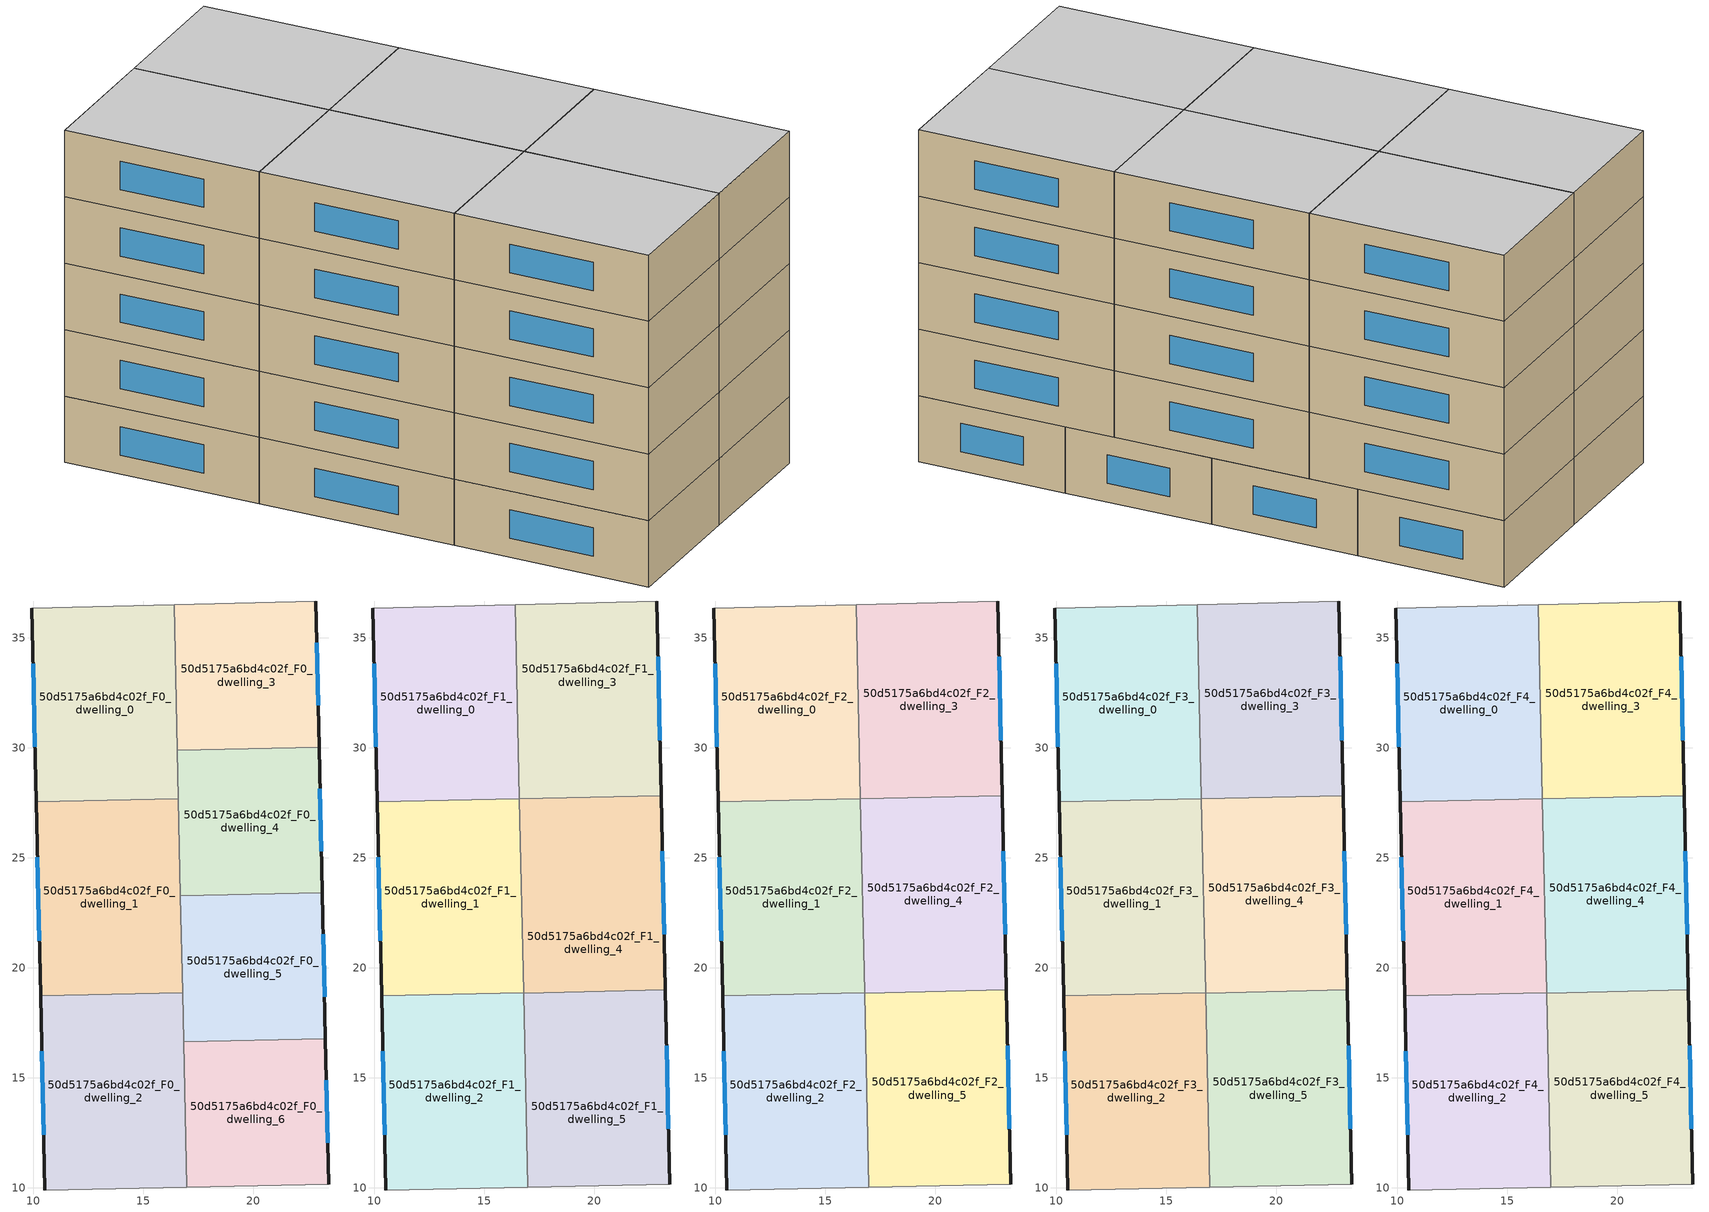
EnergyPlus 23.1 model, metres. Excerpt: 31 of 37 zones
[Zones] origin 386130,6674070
50d5175a6bd4c02f_F0_dwelling_0
 floor ground (EU_floor_Construction): 16.39,36.51 16.58,27.68 10.12,27.54 9.93,36.34 z0
 wall outside (EU_wall_Construction): 9.93,36.34 10.12,27.54 z0:3
 wall adiabatic (EU_wall_Construction): 16.39,36.51 9.93,36.34 z0:3
 wall to 50d5175a6bd4c02f_F0_dwelling_1 (EU_wall_Construction): 10.12,27.54 16.58,27.68 z0:3
 wall to 50d5175a6bd4c02f_F0_dwelling_3 (EU_wall_Construction): 16.53,29.89 16.39,36.51 z0:3
 wall to 50d5175a6bd4c02f_F0_dwelling_4 (EU_wall_Construction): 16.58,27.68 16.53,29.89 z0:3
 window (EU_Window_Construction): 9.98,33.83 10.07,30.05 z0.86:2.14
50d5175a6bd4c02f_F0_dwelling_1
 floor ground (EU_floor_Construction): 16.58,27.68 16.78,18.86 10.32,18.71 10.12,27.54 z0
 wall outside (EU_wall_Construction): 10.12,27.54 10.32,18.71 z0:3
 wall to 50d5175a6bd4c02f_F0_dwelling_2 (EU_wall_Construction): 10.32,18.71 16.78,18.86 z0:3
 wall to 50d5175a6bd4c02f_F0_dwelling_4 (EU_wall_Construction): 16.68,23.27 16.58,27.68 z0:3
 wall to 50d5175a6bd4c02f_F0_dwelling_5 (EU_wall_Construction): 16.78,18.86 16.68,23.27 z0:3
 window (EU_Window_Construction): 10.18,25.02 10.26,21.24 z0.86:2.14
50d5175a6bd4c02f_F0_dwelling_2
 floor ground (EU_floor_Construction): 16.78,18.86 16.97,10.02 10.52,9.89 10.32,18.71 z0
 wall outside (EU_wall_Construction): 10.32,18.71 10.52,9.89 z0:3
 wall adiabatic (EU_wall_Construction): 10.52,9.89 16.97,10.02 z0:3
 wall to 50d5175a6bd4c02f_F0_dwelling_6 (EU_wall_Construction): 16.97,10.02 16.82,16.64 z0:3
 wall to 50d5175a6bd4c02f_F0_dwelling_5 (EU_wall_Construction): 16.82,16.64 16.78,18.86 z0:3
 window (EU_Window_Construction): 10.38,16.19 10.46,12.42 z0.86:2.14
50d5175a6bd4c02f_F0_dwelling_3
 floor ground (EU_floor_Construction): 22.84,36.67 22.98,30.03 16.53,29.89 16.39,36.51 z0
 wall outside (EU_wall_Construction): 22.98,30.03 22.84,36.67 z0:3
 wall adiabatic (EU_wall_Construction): 22.84,36.67 16.39,36.51 z0:3
 wall to 50d5175a6bd4c02f_F0_dwelling_4 (EU_wall_Construction): 16.53,29.89 22.98,30.03 z0:3
 window (EU_Window_Construction): 22.94,31.93 22.88,34.77 z0.86:2.14
50d5175a6bd4c02f_F0_dwelling_4
 floor ground (EU_floor_Construction): 22.98,30.03 23.13,23.41 16.68,23.27 16.53,29.89 z0
 wall outside (EU_wall_Construction): 23.13,23.41 22.98,30.03 z0:3
 wall to 50d5175a6bd4c02f_F0_dwelling_5 (EU_wall_Construction): 16.68,23.27 23.13,23.41 z0:3
 window (EU_Window_Construction): 23.09,25.3 23.03,28.14 z0.86:2.14
50d5175a6bd4c02f_F0_dwelling_5
 floor ground (EU_floor_Construction): 23.13,23.41 23.27,16.78 16.82,16.64 16.68,23.27 z0
 wall outside (EU_wall_Construction): 23.27,16.78 23.13,23.41 z0:3
 wall to 50d5175a6bd4c02f_F0_dwelling_6 (EU_wall_Construction): 16.82,16.64 23.27,16.78 z0:3
 window (EU_Window_Construction): 23.23,18.67 23.17,21.51 z0.86:2.14
50d5175a6bd4c02f_F0_dwelling_6
 floor ground (EU_floor_Construction): 23.27,16.78 23.42,10.15 16.97,10.02 16.82,16.64 z0
 wall outside (EU_wall_Construction): 23.42,10.15 23.27,16.78 z0:3
 wall adiabatic (EU_wall_Construction): 16.97,10.02 23.42,10.15 z0:3
 window (EU_Window_Construction): 23.38,12.04 23.31,14.89 z0.86:2.14
50d5175a6bd4c02f_F1_dwelling_0
 floor to 50d5175a6bd4c02f_F0_dwelling_0 (EU_floor_Construction): 16.39,36.51 16.58,27.68 10.12,27.54 9.93,36.34 z3
 wall outside (EU_wall_Construction): 9.93,36.34 10.12,27.54 z3:6
 wall adiabatic (EU_wall_Construction): 16.39,36.51 9.93,36.34 z3:6
 wall to 50d5175a6bd4c02f_F1_dwelling_1 (EU_wall_Construction): 10.12,27.54 16.58,27.68 z3:6
 wall to 50d5175a6bd4c02f_F1_dwelling_3 (EU_wall_Construction): 16.58,27.68 16.39,36.51 z3:6
 window (EU_Window_Construction): 9.98,33.83 10.07,30.05 z3.86:5.14
50d5175a6bd4c02f_F1_dwelling_1
 floor to 50d5175a6bd4c02f_F0_dwelling_1 (EU_floor_Construction): 16.58,27.68 16.78,18.86 10.32,18.71 10.12,27.54 z3
 wall outside (EU_wall_Construction): 10.12,27.54 10.32,18.71 z3:6
 wall to 50d5175a6bd4c02f_F1_dwelling_2 (EU_wall_Construction): 10.32,18.71 16.78,18.86 z3:6
 wall to 50d5175a6bd4c02f_F1_dwelling_4 (EU_wall_Construction): 16.78,18.86 16.58,27.68 z3:6
 window (EU_Window_Construction): 10.18,25.02 10.26,21.24 z3.86:5.14
50d5175a6bd4c02f_F1_dwelling_2
 floor to 50d5175a6bd4c02f_F0_dwelling_2 (EU_floor_Construction): 16.78,18.86 16.97,10.02 10.52,9.89 10.32,18.71 z3
 wall outside (EU_wall_Construction): 10.32,18.71 10.52,9.89 z3:6
 wall adiabatic (EU_wall_Construction): 10.52,9.89 16.97,10.02 z3:6
 wall to 50d5175a6bd4c02f_F1_dwelling_5 (EU_wall_Construction): 16.97,10.02 16.78,18.85 z3:6
 window (EU_Window_Construction): 10.38,16.19 10.46,12.42 z3.86:5.14
50d5175a6bd4c02f_F1_dwelling_3
 floor to 50d5175a6bd4c02f_F0_dwelling_3 (EU_floor_Construction): 22.84,36.67 22.98,30.03 16.53,29.89 16.39,36.51 z3
 floor to 50d5175a6bd4c02f_F0_dwelling_4 (EU_floor_Construction): 22.98,30.03 23.03,27.82 16.58,27.68 16.53,29.89 z3
 wall outside (EU_wall_Construction): 23.03,27.82 22.84,36.67 z3:6
 wall adiabatic (EU_wall_Construction): 22.84,36.67 16.39,36.51 z3:6
 wall to 50d5175a6bd4c02f_F1_dwelling_4 (EU_wall_Construction): 16.58,27.68 23.03,27.82 z3:6
 window (EU_Window_Construction): 22.98,30.35 22.89,34.14 z3.86:5.14
50d5175a6bd4c02f_F1_dwelling_4
 floor to 50d5175a6bd4c02f_F0_dwelling_4 (EU_floor_Construction): 23.03,27.82 23.13,23.41 16.68,23.27 16.58,27.68 z3
 floor to 50d5175a6bd4c02f_F0_dwelling_5 (EU_floor_Construction): 23.13,23.41 23.22,18.99 16.78,18.85 16.68,23.27 z3
 wall outside (EU_wall_Construction): 23.22,18.99 23.03,27.82 z3:6
 wall to 50d5175a6bd4c02f_F1_dwelling_5 (EU_wall_Construction): 16.78,18.85 23.22,18.99 z3:6
 window (EU_Window_Construction): 23.17,21.51 23.09,25.3 z3.86:5.14
50d5175a6bd4c02f_F1_dwelling_5
 floor to 50d5175a6bd4c02f_F0_dwelling_6 (EU_floor_Construction): 23.27,16.78 23.42,10.15 16.97,10.02 16.82,16.64 z3
 floor to 50d5175a6bd4c02f_F0_dwelling_5 (EU_floor_Construction): 23.22,18.99 23.27,16.78 16.82,16.64 16.78,18.85 z3
 wall outside (EU_wall_Construction): 23.42,10.15 23.22,18.99 z3:6
 wall adiabatic (EU_wall_Construction): 16.97,10.02 23.42,10.15 z3:6
 window (EU_Window_Construction): 23.36,12.67 23.28,16.46 z3.86:5.14
50d5175a6bd4c02f_F2_dwelling_0
 floor to 50d5175a6bd4c02f_F1_dwelling_0 (EU_floor_Construction): 16.39,36.51 16.58,27.68 10.12,27.54 9.93,36.34 z6
 wall outside (EU_wall_Construction): 9.93,36.34 10.12,27.54 z6:9
 wall adiabatic (EU_wall_Construction): 16.39,36.51 9.93,36.34 z6:9
 wall to 50d5175a6bd4c02f_F2_dwelling_1 (EU_wall_Construction): 10.12,27.54 16.58,27.68 z6:9
 wall to 50d5175a6bd4c02f_F2_dwelling_3 (EU_wall_Construction): 16.58,27.68 16.39,36.51 z6:9
 window (EU_Window_Construction): 9.98,33.83 10.07,30.05 z6.86:8.14
50d5175a6bd4c02f_F2_dwelling_1
 floor to 50d5175a6bd4c02f_F1_dwelling_1 (EU_floor_Construction): 16.58,27.68 16.78,18.86 10.32,18.71 10.12,27.54 z6
 wall outside (EU_wall_Construction): 10.12,27.54 10.32,18.71 z6:9
 wall to 50d5175a6bd4c02f_F2_dwelling_2 (EU_wall_Construction): 10.32,18.71 16.78,18.86 z6:9
 wall to 50d5175a6bd4c02f_F2_dwelling_4 (EU_wall_Construction): 16.78,18.86 16.58,27.68 z6:9
 window (EU_Window_Construction): 10.18,25.02 10.26,21.24 z6.86:8.14
50d5175a6bd4c02f_F2_dwelling_2
 floor to 50d5175a6bd4c02f_F1_dwelling_2 (EU_floor_Construction): 16.78,18.86 16.97,10.02 10.52,9.89 10.32,18.71 z6
 wall outside (EU_wall_Construction): 10.32,18.71 10.52,9.89 z6:9
 wall adiabatic (EU_wall_Construction): 10.52,9.89 16.97,10.02 z6:9
 wall to 50d5175a6bd4c02f_F2_dwelling_5 (EU_wall_Construction): 16.97,10.02 16.78,18.85 z6:9
 window (EU_Window_Construction): 10.38,16.19 10.46,12.42 z6.86:8.14
50d5175a6bd4c02f_F2_dwelling_3
 floor to 50d5175a6bd4c02f_F1_dwelling_3 (EU_floor_Construction): 22.84,36.67 23.03,27.82 16.58,27.68 16.39,36.51 z6
 wall outside (EU_wall_Construction): 23.03,27.82 22.84,36.67 z6:9
 wall adiabatic (EU_wall_Construction): 22.84,36.67 16.39,36.51 z6:9
 wall to 50d5175a6bd4c02f_F2_dwelling_4 (EU_wall_Construction): 16.58,27.68 23.03,27.82 z6:9
 window (EU_Window_Construction): 22.98,30.35 22.89,34.14 z6.86:8.14
50d5175a6bd4c02f_F2_dwelling_4
 floor to 50d5175a6bd4c02f_F1_dwelling_4 (EU_floor_Construction): 23.03,27.82 23.22,18.99 16.78,18.85 16.58,27.68 z6
 wall outside (EU_wall_Construction): 23.22,18.99 23.03,27.82 z6:9
 wall to 50d5175a6bd4c02f_F2_dwelling_5 (EU_wall_Construction): 16.78,18.85 23.22,18.99 z6:9
 window (EU_Window_Construction): 23.17,21.51 23.09,25.3 z6.86:8.14
50d5175a6bd4c02f_F2_dwelling_5
 floor to 50d5175a6bd4c02f_F1_dwelling_5 (EU_floor_Construction): 23.22,18.99 23.42,10.15 16.97,10.02 16.78,18.85 z6
 wall outside (EU_wall_Construction): 23.42,10.15 23.22,18.99 z6:9
 wall adiabatic (EU_wall_Construction): 16.97,10.02 23.42,10.15 z6:9
 window (EU_Window_Construction): 23.36,12.67 23.28,16.46 z6.86:8.14
50d5175a6bd4c02f_F3_dwelling_0
 floor to 50d5175a6bd4c02f_F2_dwelling_0 (EU_floor_Construction): 16.39,36.51 16.58,27.68 10.12,27.54 9.93,36.34 z9
 wall outside (EU_wall_Construction): 9.93,36.34 10.12,27.54 z9:12
 wall adiabatic (EU_wall_Construction): 16.39,36.51 9.93,36.34 z9:12
 wall to 50d5175a6bd4c02f_F3_dwelling_1 (EU_wall_Construction): 10.12,27.54 16.58,27.68 z9:12
 wall to 50d5175a6bd4c02f_F3_dwelling_3 (EU_wall_Construction): 16.58,27.68 16.39,36.51 z9:12
 window (EU_Window_Construction): 9.98,33.83 10.07,30.05 z9.86:11.14
50d5175a6bd4c02f_F3_dwelling_1
 floor to 50d5175a6bd4c02f_F2_dwelling_1 (EU_floor_Construction): 16.58,27.68 16.78,18.86 10.32,18.71 10.12,27.54 z9
 wall outside (EU_wall_Construction): 10.12,27.54 10.32,18.71 z9:12
 wall to 50d5175a6bd4c02f_F3_dwelling_2 (EU_wall_Construction): 10.32,18.71 16.78,18.86 z9:12
 wall to 50d5175a6bd4c02f_F3_dwelling_4 (EU_wall_Construction): 16.78,18.86 16.58,27.68 z9:12
 window (EU_Window_Construction): 10.18,25.02 10.26,21.24 z9.86:11.14
50d5175a6bd4c02f_F3_dwelling_2
 floor to 50d5175a6bd4c02f_F2_dwelling_2 (EU_floor_Construction): 16.78,18.86 16.97,10.02 10.52,9.89 10.32,18.71 z9
 wall outside (EU_wall_Construction): 10.32,18.71 10.52,9.89 z9:12
 wall adiabatic (EU_wall_Construction): 10.52,9.89 16.97,10.02 z9:12
 wall to 50d5175a6bd4c02f_F3_dwelling_5 (EU_wall_Construction): 16.97,10.02 16.78,18.85 z9:12
 window (EU_Window_Construction): 10.38,16.19 10.46,12.42 z9.86:11.14
50d5175a6bd4c02f_F3_dwelling_3
 floor to 50d5175a6bd4c02f_F2_dwelling_3 (EU_floor_Construction): 22.84,36.67 23.03,27.82 16.58,27.68 16.39,36.51 z9
 wall outside (EU_wall_Construction): 23.03,27.82 22.84,36.67 z9:12
 wall adiabatic (EU_wall_Construction): 22.84,36.67 16.39,36.51 z9:12
 wall to 50d5175a6bd4c02f_F3_dwelling_4 (EU_wall_Construction): 16.58,27.68 23.03,27.82 z9:12
 window (EU_Window_Construction): 22.98,30.35 22.89,34.14 z9.86:11.14
50d5175a6bd4c02f_F3_dwelling_4
 floor to 50d5175a6bd4c02f_F2_dwelling_4 (EU_floor_Construction): 23.03,27.82 23.22,18.99 16.78,18.85 16.58,27.68 z9
 wall outside (EU_wall_Construction): 23.22,18.99 23.03,27.82 z9:12
 wall to 50d5175a6bd4c02f_F3_dwelling_5 (EU_wall_Construction): 16.78,18.85 23.22,18.99 z9:12
 window (EU_Window_Construction): 23.17,21.51 23.09,25.3 z9.86:11.14
50d5175a6bd4c02f_F3_dwelling_5
 floor to 50d5175a6bd4c02f_F2_dwelling_5 (EU_floor_Construction): 23.22,18.99 23.42,10.15 16.97,10.02 16.78,18.85 z9
 wall outside (EU_wall_Construction): 23.42,10.15 23.22,18.99 z9:12
 wall adiabatic (EU_wall_Construction): 16.97,10.02 23.42,10.15 z9:12
 window (EU_Window_Construction): 23.36,12.67 23.28,16.46 z9.86:11.14
50d5175a6bd4c02f_F4_dwelling_0
 floor to 50d5175a6bd4c02f_F3_dwelling_0 (EU_floor_Construction): 16.39,36.51 16.58,27.68 10.12,27.54 9.93,36.34 z12
 wall outside (EU_wall_Construction): 9.93,36.34 10.12,27.54 z12:15
 wall adiabatic (EU_wall_Construction): 16.39,36.51 9.93,36.34 z12:15
 wall to 50d5175a6bd4c02f_F4_dwelling_1 (EU_wall_Construction): 10.12,27.54 16.58,27.68 z12:15
 wall to 50d5175a6bd4c02f_F4_dwelling_3 (EU_wall_Construction): 16.58,27.68 16.39,36.51 z12:15
 window (EU_Window_Construction): 9.98,33.83 10.07,30.05 z12.86:14.14
 ceiling to 50d5175a6bd4c02f_F5_dwelling_0 (EU_floor_Construction): 16.58,27.68 16.39,36.51 9.93,36.34 10.12,27.54 z15
50d5175a6bd4c02f_F4_dwelling_1
 floor to 50d5175a6bd4c02f_F3_dwelling_1 (EU_floor_Construction): 16.58,27.68 16.78,18.86 10.32,18.71 10.12,27.54 z12
 wall outside (EU_wall_Construction): 10.12,27.54 10.32,18.71 z12:15
 wall to 50d5175a6bd4c02f_F4_dwelling_2 (EU_wall_Construction): 10.32,18.71 16.78,18.86 z12:15
 wall to 50d5175a6bd4c02f_F4_dwelling_4 (EU_wall_Construction): 16.78,18.86 16.58,27.68 z12:15
 window (EU_Window_Construction): 10.18,25.02 10.26,21.24 z12.86:14.14
 ceiling to 50d5175a6bd4c02f_F5_dwelling_1 (EU_floor_Construction): 16.78,18.86 16.58,27.68 10.12,27.54 10.32,18.71 z15
50d5175a6bd4c02f_F4_dwelling_2
 floor to 50d5175a6bd4c02f_F3_dwelling_2 (EU_floor_Construction): 16.78,18.86 16.97,10.02 10.52,9.89 10.32,18.71 z12
 wall outside (EU_wall_Construction): 10.32,18.71 10.52,9.89 z12:15
 wall adiabatic (EU_wall_Construction): 10.52,9.89 16.97,10.02 z12:15
 wall to 50d5175a6bd4c02f_F4_dwelling_5 (EU_wall_Construction): 16.97,10.02 16.78,18.85 z12:15
 window (EU_Window_Construction): 10.38,16.19 10.46,12.42 z12.86:14.14
 ceiling to 50d5175a6bd4c02f_F5_dwelling_2 (EU_floor_Construction): 16.97,10.02 16.78,18.86 10.32,18.71 10.52,9.89 z15
50d5175a6bd4c02f_F4_dwelling_3
 floor to 50d5175a6bd4c02f_F3_dwelling_3 (EU_floor_Construction): 22.84,36.67 23.03,27.82 16.58,27.68 16.39,36.51 z12
 wall outside (EU_wall_Construction): 23.03,27.82 22.84,36.67 z12:15
 wall adiabatic (EU_wall_Construction): 22.84,36.67 16.39,36.51 z12:15
 wall to 50d5175a6bd4c02f_F4_dwelling_4 (EU_wall_Construction): 16.58,27.68 23.03,27.82 z12:15
 window (EU_Window_Construction): 22.98,30.35 22.89,34.14 z12.86:14.14
 ceiling to 50d5175a6bd4c02f_F5_dwelling_3 (EU_floor_Construction): 23.03,27.82 22.84,36.67 16.39,36.51 16.58,27.68 z15
50d5175a6bd4c02f_F4_dwelling_4
 floor to 50d5175a6bd4c02f_F3_dwelling_4 (EU_floor_Construction): 23.03,27.82 23.22,18.99 16.78,18.85 16.58,27.68 z12
 wall outside (EU_wall_Construction): 23.22,18.99 23.03,27.82 z12:15
 wall to 50d5175a6bd4c02f_F4_dwelling_5 (EU_wall_Construction): 16.78,18.85 23.22,18.99 z12:15
 window (EU_Window_Construction): 23.17,21.51 23.09,25.3 z12.86:14.14
 ceiling to 50d5175a6bd4c02f_F5_dwelling_4 (EU_floor_Construction): 23.22,18.99 23.03,27.82 16.58,27.68 16.78,18.85 z15
50d5175a6bd4c02f_F4_dwelling_5
 floor to 50d5175a6bd4c02f_F3_dwelling_5 (EU_floor_Construction): 23.22,18.99 23.42,10.15 16.97,10.02 16.78,18.85 z12
 wall outside (EU_wall_Construction): 23.42,10.15 23.22,18.99 z12:15
 wall adiabatic (EU_wall_Construction): 16.97,10.02 23.42,10.15 z12:15
 window (EU_Window_Construction): 23.36,12.67 23.28,16.46 z12.86:14.14
 ceiling to 50d5175a6bd4c02f_F5_dwelling_5 (EU_floor_Construction): 23.42,10.15 23.22,18.99 16.78,18.85 16.97,10.02 z15
[Building]
EU S2 Campaign: North Axis=0; Terrain=City; Solar Distribution=FullExterior
[Site:Location]
Helsinki-Vantaa.AP: Latitude=60.317; Longitude=24.963; Time Zone=2; Elevation=54.6
[SizingPeriod:WeatherFileDays]
AnnualSizingPeriod: Begin Month=1; Begin Day of Month=1; End Month=12; End Day of Month=31; Day of Week for Start Day=Monday; Use Weather File Daylight Saving Period=No; Use Weather File Rain and Snow Indicators=No
[MATERIAL]
EU_InternalMass_Material: Roughness=MediumRough; Thickness=0.1; Conductivity=1; Density=1800; Specific Heat=900; Thermal Absorptance=0.9; Solar Absorptance=0.7; Visible Absorptance=0.7
[MATERIAL:NOMASS] Roughness=MediumRough; Thermal Absorptance=0.9; Solar Absorptance=0.7; Visible Absorptance=0.7
Name | Thermal Resistance
EU_wall_NoMass | 1.10183
EU_floor_NoMass | 1.70606
[WINDOWMATERIAL:SIMPLEGLAZINGSYSTEM]
EU_Window_SimpleGlazing: UFactor=3.11035; Solar Heat Gain Coefficient=0.8; Visible Transmittance=0.8
[CONSTRUCTION]
EU_wall_Construction: EU_wall_NoMass
EU_floor_Construction: EU_floor_NoMass
EU_Window_Construction: EU_Window_SimpleGlazing
EU_InternalMass_Construction: EU_InternalMass_Material
[ZONE] Type=1; Multiplier=1; Ceiling Height=autocalculate; Floor Area=autocalculate; Part of Total Floor Area=Yes
Name | Volume
50d5175a6bd4c02f_F0_dwelling_0; 50d5175a6bd4c02f_F1_dwelling_0; 50d5175a6bd4c02f_F2_dwelling_0; 50d5175a6bd4c02f_F3_dwelling_0; 50d5175a6bd4c02f_F4_dwelling_0 | 170.993
50d5175a6bd4c02f_F0_dwelling_1; 50d5175a6bd4c02f_F1_dwelling_1; 50d5175a6bd4c02f_F2_dwelling_1; 50d5175a6bd4c02f_F3_dwelling_1; 50d5175a6bd4c02f_F4_dwelling_1 | 171.019
50d5175a6bd4c02f_F0_dwelling_2; 50d5175a6bd4c02f_F1_dwelling_2; 50d5175a6bd4c02f_F2_dwelling_2; 50d5175a6bd4c02f_F3_dwelling_2; 50d5175a6bd4c02f_F4_dwelling_2 | 171.01
50d5175a6bd4c02f_F0_dwelling_3 | 128.269
50d5175a6bd4c02f_F1_dwelling_3; 50d5175a6bd4c02f_F2_dwelling_3; 50d5175a6bd4c02f_F3_dwelling_3; 50d5175a6bd4c02f_F4_dwelling_3 | 171.029
50d5175a6bd4c02f_F0_dwelling_4; 50d5175a6bd4c02f_F0_dwelling_5 | 128.254
50d5175a6bd4c02f_F1_dwelling_4; 50d5175a6bd4c02f_F2_dwelling_4; 50d5175a6bd4c02f_F3_dwelling_4; 50d5175a6bd4c02f_F4_dwelling_4 | 170.992
50d5175a6bd4c02f_F1_dwelling_5; 50d5175a6bd4c02f_F2_dwelling_5; 50d5175a6bd4c02f_F3_dwelling_5; 50d5175a6bd4c02f_F4_dwelling_5 | 171.018
50d5175a6bd4c02f_F0_dwelling_6 | 128.261
[INTERNALMASS] Construction=EU_InternalMass_Construction
Name | Zone or ZoneList | Surface Area
50d5175a6bd4c02f_F0_dwelling_0_EU_InternalMass | 50d5175a6bd4c02f_F0_dwelling_0 | 56.9975
50d5175a6bd4c02f_F0_dwelling_1_EU_InternalMass | 50d5175a6bd4c02f_F0_dwelling_1 | 57.0064
50d5175a6bd4c02f_F0_dwelling_2_EU_InternalMass | 50d5175a6bd4c02f_F0_dwelling_2 | 57.0031
50d5175a6bd4c02f_F0_dwelling_3_EU_InternalMass | 50d5175a6bd4c02f_F0_dwelling_3 | 42.7564
50d5175a6bd4c02f_F0_dwelling_4_EU_InternalMass | 50d5175a6bd4c02f_F0_dwelling_4 | 42.7515
50d5175a6bd4c02f_F0_dwelling_5_EU_InternalMass | 50d5175a6bd4c02f_F0_dwelling_5 | 42.7514
50d5175a6bd4c02f_F0_dwelling_6_EU_InternalMass | 50d5175a6bd4c02f_F0_dwelling_6 | 42.7537
50d5175a6bd4c02f_F1_dwelling_0_EU_InternalMass | 50d5175a6bd4c02f_F1_dwelling_0 | 56.9975
50d5175a6bd4c02f_F1_dwelling_1_EU_InternalMass | 50d5175a6bd4c02f_F1_dwelling_1 | 57.0064
50d5175a6bd4c02f_F1_dwelling_2_EU_InternalMass | 50d5175a6bd4c02f_F1_dwelling_2 | 57.0031
50d5175a6bd4c02f_F1_dwelling_3_EU_InternalMass | 50d5175a6bd4c02f_F1_dwelling_3 | 57.0096
50d5175a6bd4c02f_F1_dwelling_4_EU_InternalMass | 50d5175a6bd4c02f_F1_dwelling_4 | 56.9977
50d5175a6bd4c02f_F1_dwelling_5_EU_InternalMass | 50d5175a6bd4c02f_F1_dwelling_5 | 57.0059
50d5175a6bd4c02f_F2_dwelling_0_EU_InternalMass | 50d5175a6bd4c02f_F2_dwelling_0 | 56.9975
50d5175a6bd4c02f_F2_dwelling_1_EU_InternalMass | 50d5175a6bd4c02f_F2_dwelling_1 | 57.0064
50d5175a6bd4c02f_F2_dwelling_2_EU_InternalMass | 50d5175a6bd4c02f_F2_dwelling_2 | 57.0031
50d5175a6bd4c02f_F2_dwelling_3_EU_InternalMass | 50d5175a6bd4c02f_F2_dwelling_3 | 57.0096
50d5175a6bd4c02f_F2_dwelling_4_EU_InternalMass | 50d5175a6bd4c02f_F2_dwelling_4 | 56.9977
50d5175a6bd4c02f_F2_dwelling_5_EU_InternalMass | 50d5175a6bd4c02f_F2_dwelling_5 | 57.0059
50d5175a6bd4c02f_F3_dwelling_0_EU_InternalMass | 50d5175a6bd4c02f_F3_dwelling_0 | 56.9975
50d5175a6bd4c02f_F3_dwelling_1_EU_InternalMass | 50d5175a6bd4c02f_F3_dwelling_1 | 57.0064
50d5175a6bd4c02f_F3_dwelling_2_EU_InternalMass | 50d5175a6bd4c02f_F3_dwelling_2 | 57.0031
50d5175a6bd4c02f_F3_dwelling_3_EU_InternalMass | 50d5175a6bd4c02f_F3_dwelling_3 | 57.0096
50d5175a6bd4c02f_F3_dwelling_4_EU_InternalMass | 50d5175a6bd4c02f_F3_dwelling_4 | 56.9977
50d5175a6bd4c02f_F3_dwelling_5_EU_InternalMass | 50d5175a6bd4c02f_F3_dwelling_5 | 57.0059
50d5175a6bd4c02f_F4_dwelling_0_EU_InternalMass | 50d5175a6bd4c02f_F4_dwelling_0 | 56.9975
50d5175a6bd4c02f_F4_dwelling_1_EU_InternalMass | 50d5175a6bd4c02f_F4_dwelling_1 | 57.0064
50d5175a6bd4c02f_F4_dwelling_2_EU_InternalMass | 50d5175a6bd4c02f_F4_dwelling_2 | 57.0031
50d5175a6bd4c02f_F4_dwelling_3_EU_InternalMass | 50d5175a6bd4c02f_F4_dwelling_3 | 57.0096
50d5175a6bd4c02f_F4_dwelling_4_EU_InternalMass | 50d5175a6bd4c02f_F4_dwelling_4 | 56.9977
50d5175a6bd4c02f_F4_dwelling_5_EU_InternalMass | 50d5175a6bd4c02f_F4_dwelling_5 | 57.0059
[OTHEREQUIPMENT] Fuel Type=Electricity; Design Level Calculation Method=Watts/Area; Power per Zone Floor Area=1; Fraction Latent=0; Fraction Radiant=0; Fraction Lost=0; Carbon Dioxide Generation Rate=0; EndUse Subcategory=EU_Step8_InternalGains
Name | Zone or ZoneList or Space or SpaceList | Schedule
EU_Step8_InternalGain_50d5175a6bd4c02f_F0_dwelling_0_f000 | 50d5175a6bd4c02f_F0_dwelling_0 | EU_Step8_GainSchedule_50d5175a6bd4c02f_F0_dwelling_0_f000
EU_Step8_InternalGain_50d5175a6bd4c02f_F0_dwelling_1_f000 | 50d5175a6bd4c02f_F0_dwelling_1 | EU_Step8_GainSchedule_50d5175a6bd4c02f_F0_dwelling_1_f000
EU_Step8_InternalGain_50d5175a6bd4c02f_F0_dwelling_2_f000 | 50d5175a6bd4c02f_F0_dwelling_2 | EU_Step8_GainSchedule_50d5175a6bd4c02f_F0_dwelling_2_f000
EU_Step8_InternalGain_50d5175a6bd4c02f_F0_dwelling_3_f000 | 50d5175a6bd4c02f_F0_dwelling_3 | EU_Step8_GainSchedule_50d5175a6bd4c02f_F0_dwelling_3_f000
EU_Step8_InternalGain_50d5175a6bd4c02f_F0_dwelling_4_f000 | 50d5175a6bd4c02f_F0_dwelling_4 | EU_Step8_GainSchedule_50d5175a6bd4c02f_F0_dwelling_4_f000
EU_Step8_InternalGain_50d5175a6bd4c02f_F0_dwelling_5_f000 | 50d5175a6bd4c02f_F0_dwelling_5 | EU_Step8_GainSchedule_50d5175a6bd4c02f_F0_dwelling_5_f000
EU_Step8_InternalGain_50d5175a6bd4c02f_F0_dwelling_6_f000 | 50d5175a6bd4c02f_F0_dwelling_6 | EU_Step8_GainSchedule_50d5175a6bd4c02f_F0_dwelling_6_f000
EU_Step8_InternalGain_50d5175a6bd4c02f_F1_dwelling_0_f000 | 50d5175a6bd4c02f_F1_dwelling_0 | EU_Step8_GainSchedule_50d5175a6bd4c02f_F1_dwelling_0_f000
EU_Step8_InternalGain_50d5175a6bd4c02f_F1_dwelling_1_f000 | 50d5175a6bd4c02f_F1_dwelling_1 | EU_Step8_GainSchedule_50d5175a6bd4c02f_F1_dwelling_1_f000
EU_Step8_InternalGain_50d5175a6bd4c02f_F1_dwelling_2_f000 | 50d5175a6bd4c02f_F1_dwelling_2 | EU_Step8_GainSchedule_50d5175a6bd4c02f_F1_dwelling_2_f000
EU_Step8_InternalGain_50d5175a6bd4c02f_F1_dwelling_3_f000 | 50d5175a6bd4c02f_F1_dwelling_3 | EU_Step8_GainSchedule_50d5175a6bd4c02f_F1_dwelling_3_f000
EU_Step8_InternalGain_50d5175a6bd4c02f_F1_dwelling_4_f000 | 50d5175a6bd4c02f_F1_dwelling_4 | EU_Step8_GainSchedule_50d5175a6bd4c02f_F1_dwelling_4_f000
EU_Step8_InternalGain_50d5175a6bd4c02f_F1_dwelling_5_f000 | 50d5175a6bd4c02f_F1_dwelling_5 | EU_Step8_GainSchedule_50d5175a6bd4c02f_F1_dwelling_5_f000
EU_Step8_InternalGain_50d5175a6bd4c02f_F2_dwelling_0_f000 | 50d5175a6bd4c02f_F2_dwelling_0 | EU_Step8_GainSchedule_50d5175a6bd4c02f_F2_dwelling_0_f000
EU_Step8_InternalGain_50d5175a6bd4c02f_F2_dwelling_1_f000 | 50d5175a6bd4c02f_F2_dwelling_1 | EU_Step8_GainSchedule_50d5175a6bd4c02f_F2_dwelling_1_f000
EU_Step8_InternalGain_50d5175a6bd4c02f_F2_dwelling_2_f000 | 50d5175a6bd4c02f_F2_dwelling_2 | EU_Step8_GainSchedule_50d5175a6bd4c02f_F2_dwelling_2_f000
EU_Step8_InternalGain_50d5175a6bd4c02f_F2_dwelling_3_f000 | 50d5175a6bd4c02f_F2_dwelling_3 | EU_Step8_GainSchedule_50d5175a6bd4c02f_F2_dwelling_3_f000
EU_Step8_InternalGain_50d5175a6bd4c02f_F2_dwelling_4_f000 | 50d5175a6bd4c02f_F2_dwelling_4 | EU_Step8_GainSchedule_50d5175a6bd4c02f_F2_dwelling_4_f000
EU_Step8_InternalGain_50d5175a6bd4c02f_F2_dwelling_5_f000 | 50d5175a6bd4c02f_F2_dwelling_5 | EU_Step8_GainSchedule_50d5175a6bd4c02f_F2_dwelling_5_f000
EU_Step8_InternalGain_50d5175a6bd4c02f_F3_dwelling_0_f000 | 50d5175a6bd4c02f_F3_dwelling_0 | EU_Step8_GainSchedule_50d5175a6bd4c02f_F3_dwelling_0_f000
EU_Step8_InternalGain_50d5175a6bd4c02f_F3_dwelling_1_f000 | 50d5175a6bd4c02f_F3_dwelling_1 | EU_Step8_GainSchedule_50d5175a6bd4c02f_F3_dwelling_1_f000
EU_Step8_InternalGain_50d5175a6bd4c02f_F3_dwelling_2_f000 | 50d5175a6bd4c02f_F3_dwelling_2 | EU_Step8_GainSchedule_50d5175a6bd4c02f_F3_dwelling_2_f000
EU_Step8_InternalGain_50d5175a6bd4c02f_F3_dwelling_3_f000 | 50d5175a6bd4c02f_F3_dwelling_3 | EU_Step8_GainSchedule_50d5175a6bd4c02f_F3_dwelling_3_f000
EU_Step8_InternalGain_50d5175a6bd4c02f_F3_dwelling_4_f000 | 50d5175a6bd4c02f_F3_dwelling_4 | EU_Step8_GainSchedule_50d5175a6bd4c02f_F3_dwelling_4_f000
EU_Step8_InternalGain_50d5175a6bd4c02f_F3_dwelling_5_f000 | 50d5175a6bd4c02f_F3_dwelling_5 | EU_Step8_GainSchedule_50d5175a6bd4c02f_F3_dwelling_5_f000
EU_Step8_InternalGain_50d5175a6bd4c02f_F4_dwelling_0_f000 | 50d5175a6bd4c02f_F4_dwelling_0 | EU_Step8_GainSchedule_50d5175a6bd4c02f_F4_dwelling_0_f000
EU_Step8_InternalGain_50d5175a6bd4c02f_F4_dwelling_1_f000 | 50d5175a6bd4c02f_F4_dwelling_1 | EU_Step8_GainSchedule_50d5175a6bd4c02f_F4_dwelling_1_f000
EU_Step8_InternalGain_50d5175a6bd4c02f_F4_dwelling_2_f000 | 50d5175a6bd4c02f_F4_dwelling_2 | EU_Step8_GainSchedule_50d5175a6bd4c02f_F4_dwelling_2_f000
EU_Step8_InternalGain_50d5175a6bd4c02f_F4_dwelling_3_f000 | 50d5175a6bd4c02f_F4_dwelling_3 | EU_Step8_GainSchedule_50d5175a6bd4c02f_F4_dwelling_3_f000
EU_Step8_InternalGain_50d5175a6bd4c02f_F4_dwelling_4_f000 | 50d5175a6bd4c02f_F4_dwelling_4 | EU_Step8_GainSchedule_50d5175a6bd4c02f_F4_dwelling_4_f000
EU_Step8_InternalGain_50d5175a6bd4c02f_F4_dwelling_5_f000 | 50d5175a6bd4c02f_F4_dwelling_5 | EU_Step8_GainSchedule_50d5175a6bd4c02f_F4_dwelling_5_f000
[ZONEVENTILATION:DESIGNFLOWRATE] Schedule=EU_AlwaysOn; Design Flow Rate Calculation Method=AirChanges/Hour; Air Changes per Hour=0.756316; Ventilation Type=Natural; Fan Pressure Rise=0; Fan Total Efficiency=1; Constant Term Coefficient=1; Temperature Term Coefficient=0; Velocity Term Coefficient=0; Velocity Squared Term Coefficient=0; Minimum Indoor Temperature=-100; Maximum Indoor Temperature=100; Delta Temperature=-100; Minimum Outdoor Temperature=-100; Maximum Outdoor Temperature=100; Maximum Wind Speed=40
Name | Zone or ZoneList or Space or SpaceList
EU_ConstantAir_50d5175a6bd4c02f_F0_dwelling_0 | 50d5175a6bd4c02f_F0_dwelling_0
EU_ConstantAir_50d5175a6bd4c02f_F0_dwelling_1 | 50d5175a6bd4c02f_F0_dwelling_1
EU_ConstantAir_50d5175a6bd4c02f_F0_dwelling_2 | 50d5175a6bd4c02f_F0_dwelling_2
EU_ConstantAir_50d5175a6bd4c02f_F0_dwelling_3 | 50d5175a6bd4c02f_F0_dwelling_3
EU_ConstantAir_50d5175a6bd4c02f_F0_dwelling_4 | 50d5175a6bd4c02f_F0_dwelling_4
EU_ConstantAir_50d5175a6bd4c02f_F0_dwelling_5 | 50d5175a6bd4c02f_F0_dwelling_5
EU_ConstantAir_50d5175a6bd4c02f_F0_dwelling_6 | 50d5175a6bd4c02f_F0_dwelling_6
EU_ConstantAir_50d5175a6bd4c02f_F1_dwelling_0 | 50d5175a6bd4c02f_F1_dwelling_0
EU_ConstantAir_50d5175a6bd4c02f_F1_dwelling_1 | 50d5175a6bd4c02f_F1_dwelling_1
EU_ConstantAir_50d5175a6bd4c02f_F1_dwelling_2 | 50d5175a6bd4c02f_F1_dwelling_2
EU_ConstantAir_50d5175a6bd4c02f_F1_dwelling_3 | 50d5175a6bd4c02f_F1_dwelling_3
EU_ConstantAir_50d5175a6bd4c02f_F1_dwelling_4 | 50d5175a6bd4c02f_F1_dwelling_4
EU_ConstantAir_50d5175a6bd4c02f_F1_dwelling_5 | 50d5175a6bd4c02f_F1_dwelling_5
EU_ConstantAir_50d5175a6bd4c02f_F2_dwelling_0 | 50d5175a6bd4c02f_F2_dwelling_0
EU_ConstantAir_50d5175a6bd4c02f_F2_dwelling_1 | 50d5175a6bd4c02f_F2_dwelling_1
EU_ConstantAir_50d5175a6bd4c02f_F2_dwelling_2 | 50d5175a6bd4c02f_F2_dwelling_2
EU_ConstantAir_50d5175a6bd4c02f_F2_dwelling_3 | 50d5175a6bd4c02f_F2_dwelling_3
EU_ConstantAir_50d5175a6bd4c02f_F2_dwelling_4 | 50d5175a6bd4c02f_F2_dwelling_4
EU_ConstantAir_50d5175a6bd4c02f_F2_dwelling_5 | 50d5175a6bd4c02f_F2_dwelling_5
EU_ConstantAir_50d5175a6bd4c02f_F3_dwelling_0 | 50d5175a6bd4c02f_F3_dwelling_0
EU_ConstantAir_50d5175a6bd4c02f_F3_dwelling_1 | 50d5175a6bd4c02f_F3_dwelling_1
EU_ConstantAir_50d5175a6bd4c02f_F3_dwelling_2 | 50d5175a6bd4c02f_F3_dwelling_2
EU_ConstantAir_50d5175a6bd4c02f_F3_dwelling_3 | 50d5175a6bd4c02f_F3_dwelling_3
EU_ConstantAir_50d5175a6bd4c02f_F3_dwelling_4 | 50d5175a6bd4c02f_F3_dwelling_4
EU_ConstantAir_50d5175a6bd4c02f_F3_dwelling_5 | 50d5175a6bd4c02f_F3_dwelling_5
EU_ConstantAir_50d5175a6bd4c02f_F4_dwelling_0 | 50d5175a6bd4c02f_F4_dwelling_0
EU_ConstantAir_50d5175a6bd4c02f_F4_dwelling_1 | 50d5175a6bd4c02f_F4_dwelling_1
EU_ConstantAir_50d5175a6bd4c02f_F4_dwelling_2 | 50d5175a6bd4c02f_F4_dwelling_2
EU_ConstantAir_50d5175a6bd4c02f_F4_dwelling_3 | 50d5175a6bd4c02f_F4_dwelling_3
EU_ConstantAir_50d5175a6bd4c02f_F4_dwelling_4 | 50d5175a6bd4c02f_F4_dwelling_4
EU_ConstantAir_50d5175a6bd4c02f_F4_dwelling_5 | 50d5175a6bd4c02f_F4_dwelling_5
[HVACTEMPLATE:THERMOSTAT] Constant Heating Setpoint=20; Constant Cooling Setpoint=50
EU_HeatOnly_50d5175a6bd4c02f_F0_dwelling_0; EU_HeatOnly_50d5175a6bd4c02f_F0_dwelling_1; EU_HeatOnly_50d5175a6bd4c02f_F0_dwelling_2; EU_HeatOnly_50d5175a6bd4c02f_F0_dwelling_3; EU_HeatOnly_50d5175a6bd4c02f_F0_dwelling_4; EU_HeatOnly_50d5175a6bd4c02f_F0_dwelling_5; EU_HeatOnly_50d5175a6bd4c02f_F0_dwelling_6; EU_HeatOnly_50d5175a6bd4c02f_F1_dwelling_0; EU_HeatOnly_50d5175a6bd4c02f_F1_dwelling_1; EU_HeatOnly_50d5175a6bd4c02f_F1_dwelling_2; EU_HeatOnly_50d5175a6bd4c02f_F1_dwelling_3; EU_HeatOnly_50d5175a6bd4c02f_F1_dwelling_4; EU_HeatOnly_50d5175a6bd4c02f_F1_dwelling_5; EU_HeatOnly_50d5175a6bd4c02f_F2_dwelling_0; EU_HeatOnly_50d5175a6bd4c02f_F2_dwelling_1; EU_HeatOnly_50d5175a6bd4c02f_F2_dwelling_2; EU_HeatOnly_50d5175a6bd4c02f_F2_dwelling_3; EU_HeatOnly_50d5175a6bd4c02f_F2_dwelling_4; EU_HeatOnly_50d5175a6bd4c02f_F2_dwelling_5; EU_HeatOnly_50d5175a6bd4c02f_F3_dwelling_0; EU_HeatOnly_50d5175a6bd4c02f_F3_dwelling_1; EU_HeatOnly_50d5175a6bd4c02f_F3_dwelling_2; EU_HeatOnly_50d5175a6bd4c02f_F3_dwelling_3; EU_HeatOnly_50d5175a6bd4c02f_F3_dwelling_4; EU_HeatOnly_50d5175a6bd4c02f_F3_dwelling_5; EU_HeatOnly_50d5175a6bd4c02f_F4_dwelling_0; EU_HeatOnly_50d5175a6bd4c02f_F4_dwelling_1; EU_HeatOnly_50d5175a6bd4c02f_F4_dwelling_2; EU_HeatOnly_50d5175a6bd4c02f_F4_dwelling_3; EU_HeatOnly_50d5175a6bd4c02f_F4_dwelling_4; EU_HeatOnly_50d5175a6bd4c02f_F4_dwelling_5; EU_HeatOnly_50d5175a6bd4c02f_F5_dwelling_0; EU_HeatOnly_50d5175a6bd4c02f_F5_dwelling_1; EU_HeatOnly_50d5175a6bd4c02f_F5_dwelling_2; EU_HeatOnly_50d5175a6bd4c02f_F5_dwelling_3; EU_HeatOnly_50d5175a6bd4c02f_F5_dwelling_4; EU_HeatOnly_50d5175a6bd4c02f_F5_dwelling_5
[HVACTEMPLATE:ZONE:IDEALLOADSAIRSYSTEM] System Availability Schedule=EU_AlwaysOn; Maximum Heating Supply Air Temperature=50; Minimum Cooling Supply Air Temperature=13; Maximum Heating Supply Air Humidity Ratio=0.0156; Minimum Cooling Supply Air Humidity Ratio=0.0077; Heating Limit=NoLimit; Cooling Limit=NoLimit; Heating Availability Schedule=EU_AlwaysOn; Cooling Availability Schedule=EU_CoolingOff; Dehumidification Control Type=ConstantSensibleHeatRatio; Cooling Sensible Heat Ratio=0.7; Dehumidification Setpoint=60; Humidification Control Type=None; Humidification Setpoint=30; Outdoor Air Method=None; Outdoor Air Flow Rate per Person=0.00944; Outdoor Air Flow Rate per Zone Floor Area=0; Outdoor Air Flow Rate per Zone=0; Demand Controlled Ventilation Type=None; Outdoor Air Economizer Type=NoEconomizer; Heat Recovery Type=None; Sensible Heat Recovery Effectiveness=0.7; Latent Heat Recovery Effectiveness=0.65
Name | Template Thermostat
50d5175a6bd4c02f_F0_dwelling_0 | EU_HeatOnly_50d5175a6bd4c02f_F0_dwelling_0
50d5175a6bd4c02f_F0_dwelling_1 | EU_HeatOnly_50d5175a6bd4c02f_F0_dwelling_1
50d5175a6bd4c02f_F0_dwelling_2 | EU_HeatOnly_50d5175a6bd4c02f_F0_dwelling_2
50d5175a6bd4c02f_F0_dwelling_3 | EU_HeatOnly_50d5175a6bd4c02f_F0_dwelling_3
50d5175a6bd4c02f_F0_dwelling_4 | EU_HeatOnly_50d5175a6bd4c02f_F0_dwelling_4
50d5175a6bd4c02f_F0_dwelling_5 | EU_HeatOnly_50d5175a6bd4c02f_F0_dwelling_5
50d5175a6bd4c02f_F0_dwelling_6 | EU_HeatOnly_50d5175a6bd4c02f_F0_dwelling_6
50d5175a6bd4c02f_F1_dwelling_0 | EU_HeatOnly_50d5175a6bd4c02f_F1_dwelling_0
50d5175a6bd4c02f_F1_dwelling_1 | EU_HeatOnly_50d5175a6bd4c02f_F1_dwelling_1
50d5175a6bd4c02f_F1_dwelling_2 | EU_HeatOnly_50d5175a6bd4c02f_F1_dwelling_2
50d5175a6bd4c02f_F1_dwelling_3 | EU_HeatOnly_50d5175a6bd4c02f_F1_dwelling_3
50d5175a6bd4c02f_F1_dwelling_4 | EU_HeatOnly_50d5175a6bd4c02f_F1_dwelling_4
50d5175a6bd4c02f_F1_dwelling_5 | EU_HeatOnly_50d5175a6bd4c02f_F1_dwelling_5
50d5175a6bd4c02f_F2_dwelling_0 | EU_HeatOnly_50d5175a6bd4c02f_F2_dwelling_0
50d5175a6bd4c02f_F2_dwelling_1 | EU_HeatOnly_50d5175a6bd4c02f_F2_dwelling_1
50d5175a6bd4c02f_F2_dwelling_2 | EU_HeatOnly_50d5175a6bd4c02f_F2_dwelling_2
50d5175a6bd4c02f_F2_dwelling_3 | EU_HeatOnly_50d5175a6bd4c02f_F2_dwelling_3
50d5175a6bd4c02f_F2_dwelling_4 | EU_HeatOnly_50d5175a6bd4c02f_F2_dwelling_4
50d5175a6bd4c02f_F2_dwelling_5 | EU_HeatOnly_50d5175a6bd4c02f_F2_dwelling_5
50d5175a6bd4c02f_F3_dwelling_0 | EU_HeatOnly_50d5175a6bd4c02f_F3_dwelling_0
50d5175a6bd4c02f_F3_dwelling_1 | EU_HeatOnly_50d5175a6bd4c02f_F3_dwelling_1
50d5175a6bd4c02f_F3_dwelling_2 | EU_HeatOnly_50d5175a6bd4c02f_F3_dwelling_2
50d5175a6bd4c02f_F3_dwelling_3 | EU_HeatOnly_50d5175a6bd4c02f_F3_dwelling_3
50d5175a6bd4c02f_F3_dwelling_4 | EU_HeatOnly_50d5175a6bd4c02f_F3_dwelling_4
50d5175a6bd4c02f_F3_dwelling_5 | EU_HeatOnly_50d5175a6bd4c02f_F3_dwelling_5
50d5175a6bd4c02f_F4_dwelling_0 | EU_HeatOnly_50d5175a6bd4c02f_F4_dwelling_0
50d5175a6bd4c02f_F4_dwelling_1 | EU_HeatOnly_50d5175a6bd4c02f_F4_dwelling_1
50d5175a6bd4c02f_F4_dwelling_2 | EU_HeatOnly_50d5175a6bd4c02f_F4_dwelling_2
50d5175a6bd4c02f_F4_dwelling_3 | EU_HeatOnly_50d5175a6bd4c02f_F4_dwelling_3
50d5175a6bd4c02f_F4_dwelling_4 | EU_HeatOnly_50d5175a6bd4c02f_F4_dwelling_4
50d5175a6bd4c02f_F4_dwelling_5 | EU_HeatOnly_50d5175a6bd4c02f_F4_dwelling_5
[SIZING:ZONE] Zone Cooling Design Supply Air Temperature Input Method=SupplyAirTemperature; Zone Cooling Design Supply Air Temperature=13; Zone Heating Design Supply Air Temperature Input Method=SupplyAirTemperature; Zone Heating Design Supply Air Temperature=50; Zone Cooling Design Supply Air Humidity Ratio=0.008; Zone Heating Design Supply Air Humidity Ratio=0.008; Cooling Design Air Flow Method=DesignDay; Cooling Design Air Flow Rate=0; Cooling Minimum Air Flow per Zone Floor Area=0.000762; Cooling Minimum Air Flow=0; Cooling Minimum Air Flow Fraction=0.2; Heating Design Air Flow Method=DesignDay; Heating Design Air Flow Rate=0; Heating Maximum Air Flow per Zone Floor Area=0.002032; Heating Maximum Air Flow=0.141576; Heating Maximum Air Flow Fraction=0.3; Account for Dedicated Outdoor Air System=No; Dedicated Outdoor Air System Control Strategy=NeutralSupplyAir; Dedicated Outdoor Air Low Setpoint Temperature for Design=autosize; Dedicated Outdoor Air High Setpoint Temperature for Design=autosize; Zone Load Sizing Method=Sensible Load Only No Latent Load; Zone Latent Cooling Design Supply Air Humidity Ratio Input Method=HumidityRatioDifference; Zone Cooling Design Supply Air Humidity Ratio Difference=0.005; Zone Latent Heating Design Supply Air Humidity Ratio Input Method=HumidityRatioDifference; Zone Humidification Design Supply Air Humidity Ratio Difference=0.005
50d5175a6bd4c02f_F0_dwelling_0; 50d5175a6bd4c02f_F0_dwelling_1; 50d5175a6bd4c02f_F0_dwelling_2; 50d5175a6bd4c02f_F0_dwelling_3; 50d5175a6bd4c02f_F0_dwelling_4; 50d5175a6bd4c02f_F0_dwelling_5; 50d5175a6bd4c02f_F0_dwelling_6; 50d5175a6bd4c02f_F1_dwelling_0; 50d5175a6bd4c02f_F1_dwelling_1; 50d5175a6bd4c02f_F1_dwelling_2; 50d5175a6bd4c02f_F1_dwelling_3; 50d5175a6bd4c02f_F1_dwelling_4; 50d5175a6bd4c02f_F1_dwelling_5; 50d5175a6bd4c02f_F2_dwelling_0; 50d5175a6bd4c02f_F2_dwelling_1; 50d5175a6bd4c02f_F2_dwelling_2; 50d5175a6bd4c02f_F2_dwelling_3; 50d5175a6bd4c02f_F2_dwelling_4; 50d5175a6bd4c02f_F2_dwelling_5; 50d5175a6bd4c02f_F3_dwelling_0; 50d5175a6bd4c02f_F3_dwelling_1; 50d5175a6bd4c02f_F3_dwelling_2; 50d5175a6bd4c02f_F3_dwelling_3; 50d5175a6bd4c02f_F3_dwelling_4; 50d5175a6bd4c02f_F3_dwelling_5; 50d5175a6bd4c02f_F4_dwelling_0; 50d5175a6bd4c02f_F4_dwelling_1; 50d5175a6bd4c02f_F4_dwelling_2; 50d5175a6bd4c02f_F4_dwelling_3; 50d5175a6bd4c02f_F4_dwelling_4; 50d5175a6bd4c02f_F4_dwelling_5
[SCHEDULE:CONSTANT]
Name | Hourly Value
EU_AlwaysOn | 1
EU_CoolingOff | 0
[SCHEDULE:FILE] Column Number=1; Rows to Skip at Top=0; Number of Hours of Data=8760; Column Separator=Comma; Interpolate to Timestep=No; Minutes per Item=60; Adjust Schedule for Daylight Savings=Yes
Name | File
EU_Step8_GainSchedule_50d5175a6bd4c02f_F0_dwelling_0_f000 | ../../schedules/50d5175a6bd4c02f/50d5175a6bd4c02f_F0_dwelling_0_f000_gain.csv
EU_Step8_GainSchedule_50d5175a6bd4c02f_F0_dwelling_1_f000 | ../../schedules/50d5175a6bd4c02f/50d5175a6bd4c02f_F0_dwelling_1_f000_gain.csv
EU_Step8_GainSchedule_50d5175a6bd4c02f_F0_dwelling_2_f000 | ../../schedules/50d5175a6bd4c02f/50d5175a6bd4c02f_F0_dwelling_2_f000_gain.csv
EU_Step8_GainSchedule_50d5175a6bd4c02f_F0_dwelling_3_f000 | ../../schedules/50d5175a6bd4c02f/50d5175a6bd4c02f_F0_dwelling_3_f000_gain.csv
EU_Step8_GainSchedule_50d5175a6bd4c02f_F0_dwelling_4_f000 | ../../schedules/50d5175a6bd4c02f/50d5175a6bd4c02f_F0_dwelling_4_f000_gain.csv
EU_Step8_GainSchedule_50d5175a6bd4c02f_F0_dwelling_5_f000 | ../../schedules/50d5175a6bd4c02f/50d5175a6bd4c02f_F0_dwelling_5_f000_gain.csv
EU_Step8_GainSchedule_50d5175a6bd4c02f_F0_dwelling_6_f000 | ../../schedules/50d5175a6bd4c02f/50d5175a6bd4c02f_F0_dwelling_6_f000_gain.csv
EU_Step8_GainSchedule_50d5175a6bd4c02f_F1_dwelling_0_f000 | ../../schedules/50d5175a6bd4c02f/50d5175a6bd4c02f_F1_dwelling_0_f000_gain.csv
EU_Step8_GainSchedule_50d5175a6bd4c02f_F1_dwelling_1_f000 | ../../schedules/50d5175a6bd4c02f/50d5175a6bd4c02f_F1_dwelling_1_f000_gain.csv
EU_Step8_GainSchedule_50d5175a6bd4c02f_F1_dwelling_2_f000 | ../../schedules/50d5175a6bd4c02f/50d5175a6bd4c02f_F1_dwelling_2_f000_gain.csv
EU_Step8_GainSchedule_50d5175a6bd4c02f_F1_dwelling_3_f000 | ../../schedules/50d5175a6bd4c02f/50d5175a6bd4c02f_F1_dwelling_3_f000_gain.csv
EU_Step8_GainSchedule_50d5175a6bd4c02f_F1_dwelling_4_f000 | ../../schedules/50d5175a6bd4c02f/50d5175a6bd4c02f_F1_dwelling_4_f000_gain.csv
EU_Step8_GainSchedule_50d5175a6bd4c02f_F1_dwelling_5_f000 | ../../schedules/50d5175a6bd4c02f/50d5175a6bd4c02f_F1_dwelling_5_f000_gain.csv
EU_Step8_GainSchedule_50d5175a6bd4c02f_F2_dwelling_0_f000 | ../../schedules/50d5175a6bd4c02f/50d5175a6bd4c02f_F2_dwelling_0_f000_gain.csv
EU_Step8_GainSchedule_50d5175a6bd4c02f_F2_dwelling_1_f000 | ../../schedules/50d5175a6bd4c02f/50d5175a6bd4c02f_F2_dwelling_1_f000_gain.csv
EU_Step8_GainSchedule_50d5175a6bd4c02f_F2_dwelling_2_f000 | ../../schedules/50d5175a6bd4c02f/50d5175a6bd4c02f_F2_dwelling_2_f000_gain.csv
EU_Step8_GainSchedule_50d5175a6bd4c02f_F2_dwelling_3_f000 | ../../schedules/50d5175a6bd4c02f/50d5175a6bd4c02f_F2_dwelling_3_f000_gain.csv
EU_Step8_GainSchedule_50d5175a6bd4c02f_F2_dwelling_4_f000 | ../../schedules/50d5175a6bd4c02f/50d5175a6bd4c02f_F2_dwelling_4_f000_gain.csv
EU_Step8_GainSchedule_50d5175a6bd4c02f_F2_dwelling_5_f000 | ../../schedules/50d5175a6bd4c02f/50d5175a6bd4c02f_F2_dwelling_5_f000_gain.csv
EU_Step8_GainSchedule_50d5175a6bd4c02f_F3_dwelling_0_f000 | ../../schedules/50d5175a6bd4c02f/50d5175a6bd4c02f_F3_dwelling_0_f000_gain.csv
EU_Step8_GainSchedule_50d5175a6bd4c02f_F3_dwelling_1_f000 | ../../schedules/50d5175a6bd4c02f/50d5175a6bd4c02f_F3_dwelling_1_f000_gain.csv
EU_Step8_GainSchedule_50d5175a6bd4c02f_F3_dwelling_2_f000 | ../../schedules/50d5175a6bd4c02f/50d5175a6bd4c02f_F3_dwelling_2_f000_gain.csv
EU_Step8_GainSchedule_50d5175a6bd4c02f_F3_dwelling_3_f000 | ../../schedules/50d5175a6bd4c02f/50d5175a6bd4c02f_F3_dwelling_3_f000_gain.csv
EU_Step8_GainSchedule_50d5175a6bd4c02f_F3_dwelling_4_f000 | ../../schedules/50d5175a6bd4c02f/50d5175a6bd4c02f_F3_dwelling_4_f000_gain.csv
EU_Step8_GainSchedule_50d5175a6bd4c02f_F3_dwelling_5_f000 | ../../schedules/50d5175a6bd4c02f/50d5175a6bd4c02f_F3_dwelling_5_f000_gain.csv
EU_Step8_GainSchedule_50d5175a6bd4c02f_F4_dwelling_0_f000 | ../../schedules/50d5175a6bd4c02f/50d5175a6bd4c02f_F4_dwelling_0_f000_gain.csv
EU_Step8_GainSchedule_50d5175a6bd4c02f_F4_dwelling_1_f000 | ../../schedules/50d5175a6bd4c02f/50d5175a6bd4c02f_F4_dwelling_1_f000_gain.csv
EU_Step8_GainSchedule_50d5175a6bd4c02f_F4_dwelling_2_f000 | ../../schedules/50d5175a6bd4c02f/50d5175a6bd4c02f_F4_dwelling_2_f000_gain.csv
EU_Step8_GainSchedule_50d5175a6bd4c02f_F4_dwelling_3_f000 | ../../schedules/50d5175a6bd4c02f/50d5175a6bd4c02f_F4_dwelling_3_f000_gain.csv
EU_Step8_GainSchedule_50d5175a6bd4c02f_F4_dwelling_4_f000 | ../../schedules/50d5175a6bd4c02f/50d5175a6bd4c02f_F4_dwelling_4_f000_gain.csv
EU_Step8_GainSchedule_50d5175a6bd4c02f_F4_dwelling_5_f000 | ../../schedules/50d5175a6bd4c02f/50d5175a6bd4c02f_F4_dwelling_5_f000_gain.csv
